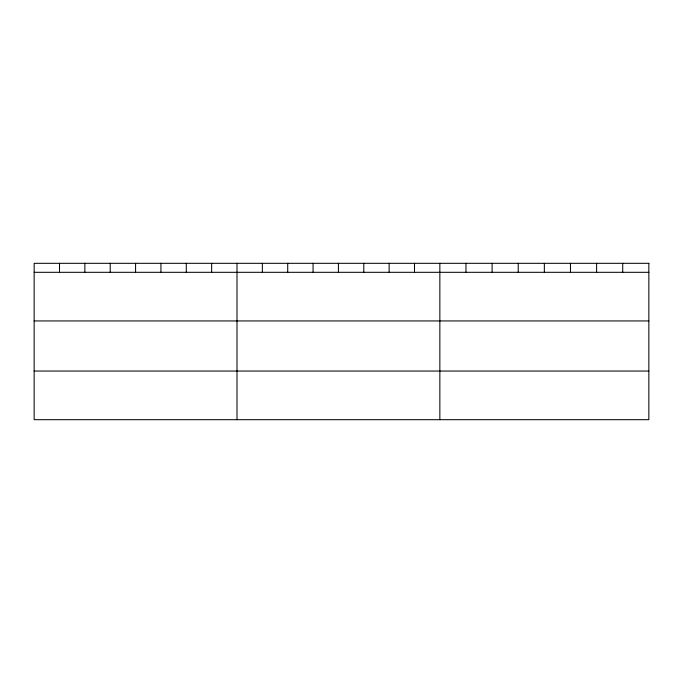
<?xml version="1.0" encoding="UTF-8"?>
<svg xmlns="http://www.w3.org/2000/svg" width="683" height="683" viewBox="0 0 683 683"><rect width="100%" height="100%" fill="white"/><g stroke="black" fill="none" stroke-linecap="round" stroke-linejoin="round"><path stroke-width="1.02" d="M34.15 272.312L648.85 272.312M34.15 320.942L648.85 320.942M34.15 371.048L648.85 371.048M622.725 263.314L622.725 272.312M596.601 263.314L596.601 272.312M570.476 263.314L570.476 272.312M544.351 263.314L544.351 272.312M518.226 263.314L518.226 272.312M492.101 263.314L492.101 272.312M465.977 263.314L465.977 272.312M439.852 263.314L439.852 419.686M414.496 263.314L414.496 272.312M389.139 263.314L389.139 272.312M363.783 263.314L363.783 272.312M338.426 263.314L338.426 272.312M313.07 263.314L313.07 272.312M287.714 263.314L287.714 272.312M262.357 263.314L262.357 272.312M237.001 263.314L237.001 419.686M211.645 263.314L211.645 272.312M186.288 263.314L186.288 272.312M160.932 263.314L160.932 272.312M135.576 263.314L135.576 272.312M110.219 263.314L110.219 272.312M84.863 263.314L84.863 272.312M59.506 263.314L59.506 272.312M648.85 263.314L34.15 263.314L34.15 419.686L648.85 419.686L648.85 263.314"/></g></svg>
